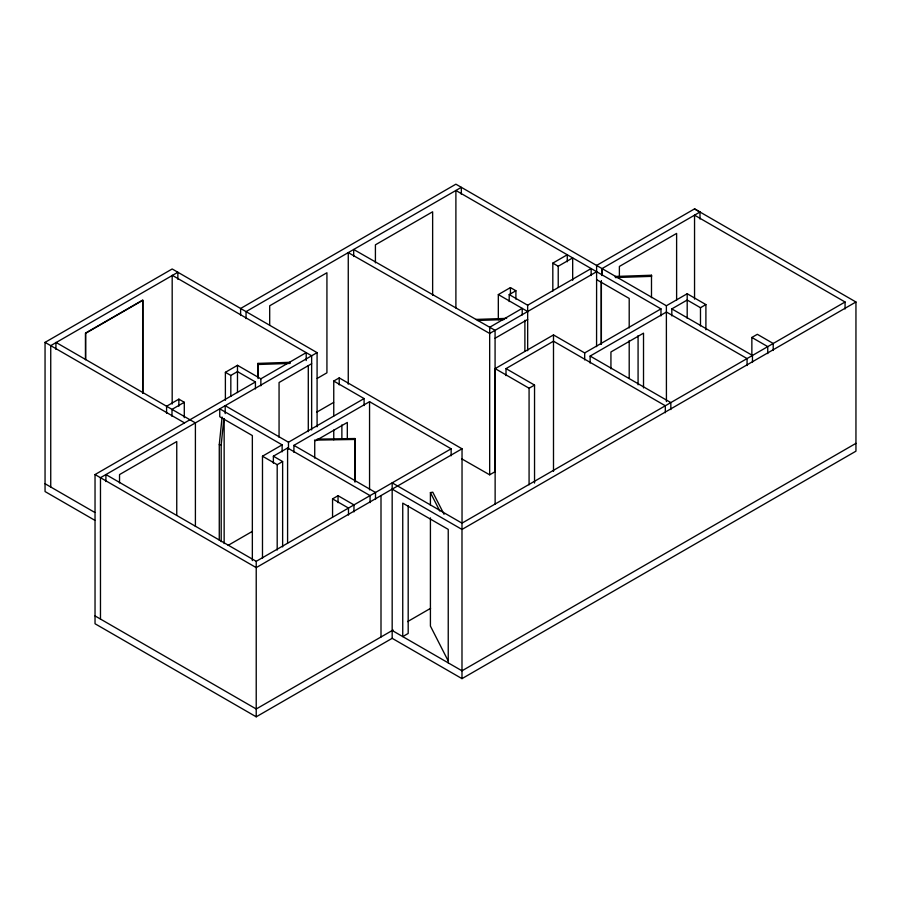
<?xml version="1.0" encoding="UTF-8"?>
<svg xmlns="http://www.w3.org/2000/svg" width="901" height="901" viewBox="0 0 901 901"><rect width="100%" height="100%" fill="white"/><g stroke="black" fill="none" stroke-linecap="round" stroke-linejoin="round"><path stroke-width="1.35" d="M527.671 350.703L527.671 311.521L498.321 294.582L498.321 319.776M638.077 384.795L638.077 335.634M489.682 333.809L489.739 327.243L522.208 308.367L522.208 314.956M219.27 540.206L219.27 444.689L222.085 417.073M221.196 541.681L221.196 444.756L223.865 418.526M461.639 458.789L489.671 474.816L495.077 471.685L495.077 330.329L353.688 249.476L353.688 256.481M94.774 520.271L45.05 491.552L45.05 342.369L172.181 268.971L317.084 352.64L317.084 426.815M184.288 417.681L184.288 402.285L178.871 399.154L166.584 406.25L166.584 413.244M225.385 400.292L225.385 372.304L237.481 365.31L260.862 378.814L306.205 352.64L306.205 360.558M184.288 402.285L172.001 409.381L172.001 416.375M225.385 372.304L230.825 375.447L237.481 371.595L255.422 381.956L255.422 388.95M596.575 265.457L694.547 208.886L855.95 301.993L855.95 451.176L461.988 678.633L392.172 638.325L256.222 716.813L95.033 623.751L95.033 474.557L255.422 381.956M317.084 352.64L100.473 477.699L100.473 619.066M311.645 363.7L279.062 382.508L279.062 437.289M317.186 378.431L326.928 372.811L326.928 272.744L269.692 305.788L269.692 325.25M333.753 416.037L333.753 381.044L339.215 377.891L462.033 448.799L462.033 522.974M498.321 294.582L510.428 287.588L515.901 290.753L515.901 299.155M552.82 291.113L552.82 263.115L567.27 254.769L567.27 261.774M552.82 263.115L558.226 266.245L572.676 257.9L572.676 280.29M316.6 412.253L333.629 402.42M262.484 558.372L262.484 456.199L282.137 444.857L282.137 451.851M225.205 413.604L225.205 405.687L288.478 442.222L364.094 398.569L364.094 405.563M509.211 301.576L509.211 294.582L527.648 305.225L591.146 268.554L591.146 275.56M273.375 463.193L273.375 456.199L287.588 447.988L370.063 495.606L370.063 502.612M293.917 452.358L293.917 445.364L369.556 401.688L451.142 448.799L451.142 455.793M348.259 384.186L348.259 252.618L489.671 333.46L596.608 271.719M602.014 275.593L602.014 268.599L699.987 212.028L699.987 219.033M495.077 338.247L527.671 319.438M262.484 456.199L277.193 464.691L282.632 461.549L282.632 546.918M495.133 504.38L495.133 368.61L553.496 334.924L584.681 352.933L660.985 308.874L660.985 315.879M506.013 375.616L506.013 368.61L553.496 341.197L665.321 405.765L665.321 412.759M228.144 545.353L252.393 531.353M240.612 315.485L240.612 308.48L455.895 184.187L666.38 305.754L687.193 293.749L705.9 304.583L705.9 329.777M332.559 517.073L332.559 498.872L338.044 495.708L353.969 504.898L353.969 511.903M529.078 484.806L529.078 388.23L534.541 385.087L534.541 483.06M590.121 363.069L590.121 356.064L666.425 312.016L747.064 358.575L747.064 365.569M671.819 315.902L671.819 308.897L687.193 300.033L700.482 307.703L705.9 304.583M105.913 481.562L105.913 474.557L256.222 561.334L451.142 448.799M462.033 448.799L256.222 567.619L95.033 474.557M751.862 355.658L751.862 337.458L757.324 334.305L773.204 343.472L773.204 350.478M392.172 638.325L392.172 482.846L461.988 523.154L845.07 301.993L845.07 308.987M392.172 489.13L461.988 529.439L855.95 301.993M393.095 630.002L256.222 708.986L95.033 615.924M407.601 621.611L430.588 608.333M855.95 443.348L461.988 670.806L392.172 630.486M509.211 294.582L515.901 290.753M430.419 505.247L430.419 492.599L432.773 492.194L444.058 514.313M615.214 276.472L651.491 275.233L651.603 276.348L615.327 277.576M475.942 319.427L506.632 318.38M477.451 320.486L503.952 319.585M257.945 377.44L257.945 363.396L290.043 362.303M257.945 363.396L258.058 364.5L290.156 363.418M317.141 439.147L354.96 438.528L355.107 481.607M314.483 440.127L355.107 439.463M219.27 444.689L221.196 444.756M694.547 208.886L699.987 212.028M845.07 301.993L694.547 215.17L694.547 299.143M751.862 337.458L767.742 346.626L767.742 353.631M671.819 308.897L752.459 355.456L752.459 362.45M660.985 308.874L455.895 190.471L455.895 308.041M596.608 279.625L629.202 298.445L629.202 327.941M590.121 356.064L670.828 402.589L670.828 409.583M506.013 368.61L534.541 385.087M333.753 381.044L364.094 398.569M293.917 445.364L375.503 492.464L375.503 499.469M282.137 444.857L219.754 408.829L219.754 416.746L252.348 435.566L252.348 560.58M273.375 456.199L282.632 461.549M332.559 498.872L348.484 508.063L348.484 515.068M45.05 342.369L184.525 422.896M45.05 483.724L94.774 512.432M495.133 368.61L529.078 388.23M430.419 492.599L439.812 511.025M447.966 660.467L430.419 626.071L430.419 517.884M602.014 268.599L602.037 275.177M700.482 307.703L700.482 325.903M687.193 293.749L687.193 318.222M676.617 300.112L676.617 233.415L619.381 266.448L619.381 277.576M666.38 305.754L666.425 401.598M651.491 275.233L651.491 297.713M643.517 387.937L643.517 333.156L610.934 351.964L610.934 368.824M629.202 340.589L629.202 378.51M601.372 280.864L601.372 344.069M601.26 281.157L601.26 344.373M596.608 265.435L596.575 346.637M584.681 352.933L584.681 359.927M558.226 266.245L558.226 287.239M553.496 334.924L553.496 471.369M527.648 305.225L527.648 312.219M524.889 320.272L524.889 351.176M510.428 287.588L510.428 294.593M489.671 333.46L489.671 474.816M461.988 523.154L461.988 528.763M461.988 529.439L461.988 678.633M461.335 194.334L461.335 187.329L246.052 311.622L246.052 318.627M448.236 662.866L448.236 529.394L402.747 503.13L402.747 636.602L408.187 633.459L408.187 505.607M432.638 295.168L432.638 211.78L375.413 244.824L375.413 262.889M380.999 495.64L380.999 636.996M369.556 401.688L369.556 489.862M354.96 438.528L354.96 482.08M347.313 439.305L347.313 422.445L314.731 441.265L314.731 458.113M341.873 424.923L341.873 438.967M339.215 377.891L339.215 384.896M338.044 495.708L338.044 502.702M333.753 430.036L333.753 439.834M311.645 429.957L311.645 355.782L172.181 275.255L172.181 404.02M308.288 365.603L308.288 431.624M288.478 442.222L288.478 449.216M287.588 447.988L287.588 543.168M277.193 464.691L277.193 550.06M260.862 378.814L260.862 385.819M258.058 364.5L258.058 378.544M256.222 561.334L256.222 716.813M237.481 365.31L237.481 392.588M230.825 375.447L230.825 396.44M224.146 418.571L224.146 543.585M195.404 526.466L195.404 422.896L55.93 342.369L55.93 349.363M178.871 399.154L178.871 406.148M177.857 279.254L177.857 272.26L50.738 345.646L50.738 487.013M176.754 515.203L176.754 441.546L119.529 474.59L119.529 482.925M142.91 393.354L142.91 300.247L85.685 333.28L85.685 359.69M142.673 393.219L142.673 300.101L85.437 333.145L85.437 359.544"/></g></svg>
